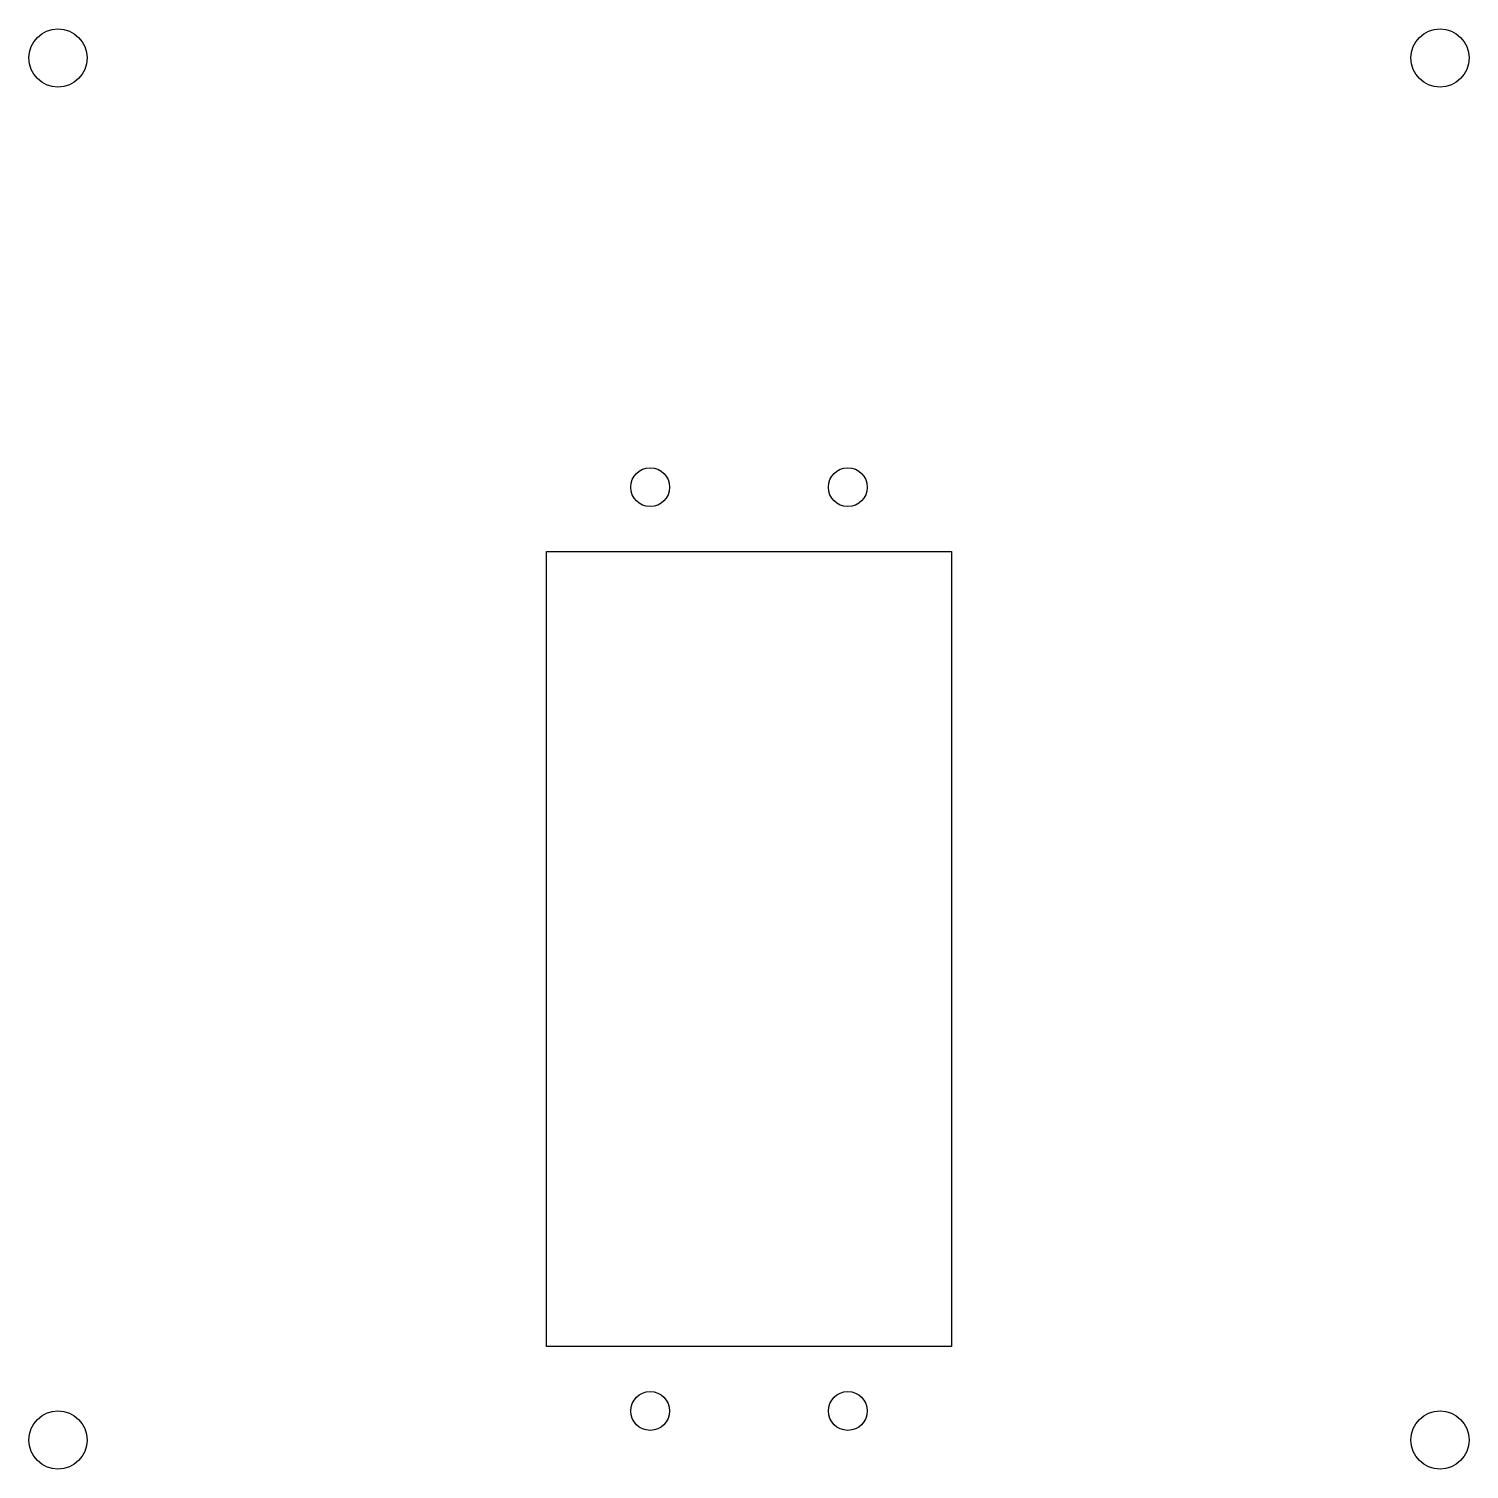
# Model space of a CAD drawing. Header units: millimetres. Extents: x -37 to 37, y -37 to 37.
import ezdxf

# ---------------------------------------------------------------- set-up
doc = ezdxf.new("R2010")
doc.units = ezdxf.units.MM

msp = doc.modelspace()

# ---------------------------------------------------------------- linework, layer by layer
msp.add_lwpolyline([(-10.406, 10.152), (10.406, 10.152), (10.406, -30.726), (-10.406, -30.726)], close=True)
for centre, radius in [((-35.532, 35.532), 1.5), ((35.532, 35.532), 1.5), ((-5.08, 13.462), 1), ((5.08, 13.462), 1), ((-5.08, -34.036), 1), ((5.08, -34.036), 1), ((-35.532, -35.532), 1.5), ((35.532, -35.532), 1.5)]:
    msp.add_circle(centre, radius)

doc.saveas('drawing.dxf')
